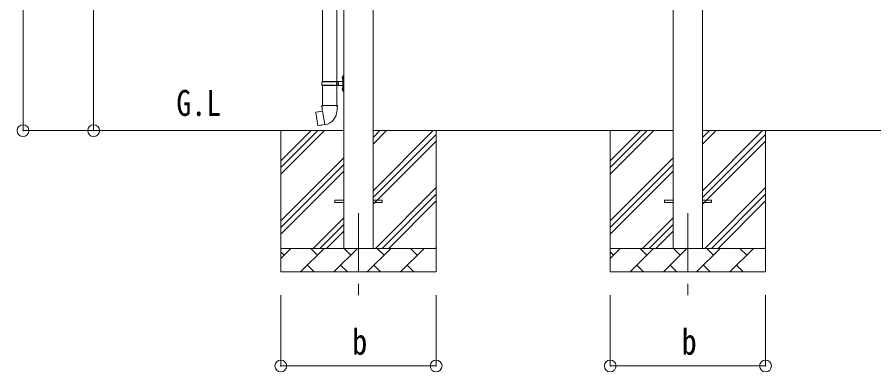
# Model space of a CAD drawing. Units: millimetres, scale not verified. Extents: x -88263 to 14131, y -29850 to 9646.
# Drawn here: x 1540 to 5181, y -1135 to 371 of the extents above; entities that cross this region are included whole.
import ezdxf
from ezdxf.enums import TextEntityAlignment as Align

# ---------------------------------------------------------------- set-up
doc = ezdxf.new("R2010")
doc.units = ezdxf.units.MM
doc.header["$LTSCALE"] = 50
doc.header["$PDMODE"] = 32
doc.header["$PDSIZE"] = 50
doc.linetypes.add('CHAIN1', pattern=[8, 5, -1, 1, -1])
for name, color, linetype, lineweight in [('0-2_建具', 4, 'Continuous', 9), ('0-4_設備', 7, 'Continuous', 9), ('0-6_手摺', 5, 'Continuous', 5), ('0-9_敷地', 7, 'Continuous', 9)]:
    doc.layers.add(name, color=color, linetype=linetype, lineweight=lineweight)
doc.styles.add('ＭＳ ゴシック', font='')
doc.styles.get('ＭＳ ゴシック').set_extended_font_data('MS Gothic')

msp = doc.modelspace()

# ---------------------------------------------------------------- linework, layer by layer
at = {"layer": '0-2_建具'}
for p, q in [((4327.85, 2261.45), (4327.85, -611.05)), ((4452.85, -611.05), (4452.85, 2261.45)), ((2927.85, 2241.45), (2927.85, -611.05)), ((3052.85, -611.05), (3052.85, 2241.45)), ((2890.35, -406.55), (2927.85, -406.55)), ((2890.35, -415.55), (2890.35, -406.55)), ((2890.35, -415.55), (2927.85, -415.55)), ((3052.85, -406.55), (3090.35, -406.55)), ((3052.85, -415.55), (3090.35, -415.55)), ((3090.35, -415.55), (3090.35, -406.55)), ((4290.35, -406.55), (4327.85, -406.55)), ((4290.35, -415.55), (4290.35, -406.55)), ((4290.35, -415.55), (4327.85, -415.55)), ((4452.85, -406.55), (4490.35, -406.55)), ((4452.85, -415.55), (4490.35, -415.55)), ((4490.35, -415.55), (4490.35, -406.55))]:
    msp.add_line(p, q, dxfattribs=at)
at = {"layer": '0-2_建具', "color": 7, "linetype": 'CHAIN1'}
for p, q in [((2990.35, -461.05), (2990.35, -810.05)), ((4390.35, -461.05), (4390.35, -810.05))]:
    msp.add_line(p, q, dxfattribs=at)
at = {"layer": '0-4_設備'}
for p, q in [((2927.85, -111.05), (2164.63, -111.05)), ((2660.35, -111.05), (2660.35, -711.05)), ((2660.35, -296.1), (2845.4, -111.05)), ((2660.35, -267.81), (2817.11, -111.05)), ((2660.35, -239.53), (2788.83, -111.05)), ((4327.85, -111.05), (3052.85, -111.05)), ((3052.85, -366.14), (3307.95, -111.05)), ((3052.85, -168.15), (3109.96, -111.05)), ((3052.85, -139.87), (3081.67, -111.05)), ((3052.85, -394.43), (3320.35, -126.93)), ((3320.35, -111.05), (3320.35, -711.05)), ((4060.35, -111.05), (4060.35, -711.05)), ((4060.35, -296.1), (4245.4, -111.05)), ((4060.35, -267.81), (4217.11, -111.05)), ((4060.35, -239.53), (4188.83, -111.05)), ((5727.85, -111.05), (4452.85, -111.05)), ((4452.85, -366.14), (4707.95, -111.05)), ((4452.85, -168.15), (4509.96, -111.05)), ((4452.85, -139.87), (4481.67, -111.05)), ((4452.85, -394.43), (4720.35, -126.93)), ((4720.35, -111.05), (4720.35, -711.05)), ((3052.85, -422.71), (3320.35, -155.21)), ((4452.85, -422.71), (4720.35, -155.21)), ((2660.35, -494.09), (2927.85, -226.59)), ((2660.35, -522.37), (2927.85, -254.87)), ((4060.35, -494.09), (4327.85, -226.59)), ((4060.35, -522.37), (4327.85, -254.87)), ((2660.35, -550.65), (2927.85, -283.15)), ((4060.35, -550.65), (4327.85, -283.15)), ((3062.51, -611.05), (3320.35, -353.2)), ((4462.51, -611.05), (4720.35, -353.2)), ((3090.79, -611.05), (3320.35, -381.49)), ((4490.79, -611.05), (4720.35, -381.49)), ((3119.07, -611.05), (3320.35, -409.77)), ((4519.07, -611.05), (4720.35, -409.77)), ((2797.95, -611.05), (2927.85, -481.14)), ((2826.23, -611.05), (2927.85, -509.43)), ((4197.95, -611.05), (4327.85, -481.14)), ((4226.23, -611.05), (4327.85, -509.43)), ((2854.52, -611.05), (2927.85, -537.71)), ((4254.52, -611.05), (4327.85, -537.71)), ((2660.35, -611.05), (3320.35, -611.05)), ((2660.35, -653.94), (2703.24, -611.05)), ((2744.66, -711.05), (2844.66, -611.05)), ((2816.11, -639.6), (2787.56, -611.05)), ((2886.08, -711.05), (2986.08, -611.05)), ((2957.53, -639.6), (2928.98, -611.05)), ((3027.51, -711.05), (3127.51, -611.05)), ((3098.95, -639.6), (3070.4, -611.05)), ((3168.93, -711.05), (3268.93, -611.05)), ((3240.37, -639.6), (3211.82, -611.05)), ((3317.06, -611.05), (3320.35, -607.76)), ((4060.35, -611.05), (4720.35, -611.05)), ((4060.35, -653.94), (4103.24, -611.05)), ((4144.66, -711.05), (4244.66, -611.05)), ((4216.11, -639.6), (4187.56, -611.05)), ((4286.08, -711.05), (4386.08, -611.05)), ((4357.53, -639.6), (4328.98, -611.05)), ((4427.51, -711.05), (4527.51, -611.05)), ((4498.95, -639.6), (4470.4, -611.05)), ((4568.93, -711.05), (4668.93, -611.05)), ((4640.37, -639.6), (4611.82, -611.05)), ((4717.06, -611.05), (4720.35, -607.76)), ((2674.69, -639.6), (2660.35, -625.26)), ((4074.69, -639.6), (4060.35, -625.26)), ((2773.22, -682.49), (2801.77, -711.05)), ((2914.64, -682.49), (2943.19, -711.05)), ((3056.06, -682.49), (3084.61, -711.05)), ((3197.48, -682.49), (3226.03, -711.05)), ((4173.22, -682.49), (4201.77, -711.05)), ((4314.64, -682.49), (4343.19, -711.05)), ((4456.06, -682.49), (4484.61, -711.05)), ((4597.48, -682.49), (4626.03, -711.05)), ((3320.35, -711.05), (2660.35, -711.05)), ((4720.35, -711.05), (4060.35, -711.05))]:
    msp.add_line(p, q, dxfattribs=at)
at = {"layer": '0-6_手摺', "color": 6, "lineweight": 9}
for p, q in [((1564.63, 2615.32), (1564.63, -111.05)), ((1864.63, 2243.95), (1864.63, -111.05)), ((1564.63, -111.05), (2164.63, -111.05)), ((1864.63, -111.05), (2164.63, -111.05)), ((2660.35, -1110.05), (2660.35, -810.05)), ((4060.35, -1110.05), (4060.35, -810.05))]:
    msp.add_line(p, q, dxfattribs=at)
for points in [[(2660.35, -1110.05), (3320.35, -1110.05), (3320.35, -810.05)], [(4060.35, -1110.05), (4720.35, -1110.05), (4720.35, -810.05)]]:
    msp.add_lwpolyline(points, dxfattribs=at)
at = {"layer": '0-6_手摺', "color": 6}
for p in [(1564.63, -111.05), (1864.63, -111.05), (2660.35, -1110.05), (3320.35, -1110.05), (4060.35, -1110.05), (4720.35, -1110.05)]:
    msp.add_point(p, dxfattribs=at)
at = {"layer": '0-9_敷地'}
for p, q in [((2837.85, 1029.96), (2837.85, 97.95)), ((2897.85, 1029.96), (2897.85, 97.95)), ((2921.55, 115.1), (2923.59, 114.1)), ((2922.82, 117.1), (2923.45, 117.1)), ((2922.82, 117.1), (2922.82, 108.8)), ((2923.45, 117.1), (2923.45, 108.8)), ((2923.45, 117.1), (2923.85, 116.7)), ((2923.59, 114.1), (2924.2, 112.95)), ((2923.85, 120.95), (2926.85, 122.45)), ((2923.85, 120.95), (2923.85, 88.95)), ((2923.85, 116.7), (2923.85, 109.2)), ((2926.85, 122.45), (2926.85, 88.95)), ((2926.85, 122.45), (2927.85, 122.45)), ((2927.85, 122.45), (2927.85, 88.95)), ((2834.85, 95.95), (2885.18, 95.95)), ((2834.85, 81.95), (2885.18, 81.95)), ((2835.85, 97.95), (2921.85, 97.95)), ((2835.85, 97.95), (2835.85, 95.95)), ((2835.85, 79.95), (2835.85, 81.95)), ((2835.85, 79.95), (2921.85, 79.95)), ((2837.85, 79.95), (2837.85, -4.97)), ((2894.85, 97.95), (2894.85, 93.45)), ((2894.85, 93.45), (2896.85, 93.45)), ((2894.85, 79.95), (2894.85, 84.45)), ((2894.85, 84.45), (2896.85, 84.45)), ((2896.85, 93.45), (2896.85, 88.95)), ((2896.85, 84.45), (2896.85, 88.95)), ((2897.85, 79.95), (2897.85, -4.97)), ((2902.85, 97.95), (2902.85, 88.95)), ((2902.85, 93.45), (2905.85, 93.45)), ((2902.85, 79.95), (2902.85, 88.95)), ((2902.85, 84.45), (2905.85, 84.45)), ((2905.85, 93.45), (2905.85, 88.95)), ((2905.85, 84.45), (2905.85, 88.95)), ((2922.82, 108.8), (2923.45, 108.8)), ((2923.45, 108.8), (2923.85, 109.2)), ((2923.85, 56.95), (2923.85, 88.95)), ((2926.85, 55.45), (2926.85, 88.95)), ((2927.85, 55.45), (2927.85, 88.95)), ((2921.55, 67.1), (2923.59, 66.1)), ((2922.82, 69.1), (2923.45, 69.1)), ((2922.82, 69.1), (2922.82, 60.8)), ((2922.82, 60.8), (2923.45, 60.8)), ((2923.45, 69.1), (2923.45, 60.8)), ((2923.45, 69.1), (2923.85, 68.7)), ((2923.45, 60.8), (2923.85, 61.2)), ((2923.59, 66.1), (2924.2, 64.95)), ((2923.85, 68.7), (2923.85, 61.2)), ((2923.85, 56.95), (2926.85, 55.45)), ((2926.85, 55.45), (2927.85, 55.45)), ((2809.39, -33.42), (2808.58, -34.59)), ((2808.58, -34.59), (2818.2, -89.15)), ((2837.26, -28.17), (2809.39, -33.42)), ((2822.13, -30.82), (2821.92, -31.06)), ((2836, -4.97), (2833.85, -5.75)), ((2833.85, -5.75), (2833.85, -9.37)), ((2833.85, -9.37), (2836.09, -10.19)), ((2836, -4.97), (2867.85, -4.97)), ((2836, -4.97), (2836.09, -10.19)), ((2836.09, -10.19), (2836.35, -24.97)), ((2836.35, -24.97), (2837.7, -26.97)), ((2847.61, -85.47), (2837.48, -28)), ((2837.5, -27.17), (2837.5, -27.88)), ((2837.7, -26.97), (2837.67, -26.98)), ((2899.7, -4.97), (2867.85, -4.97)), ((2898.04, -26.91), (2897.96, -29.08)), ((2899.35, -24.97), (2898.04, -26.91)), ((2901.85, -9.37), (2899.61, -10.19)), ((2899.7, -4.97), (2901.85, -5.75)), ((2901.85, -5.75), (2901.85, -9.37)), ((2832.22, -88.06), (2831.94, -87.91)), ((2847.92, -86.23), (2847.67, -85.57))]:
    msp.add_line(p, q, dxfattribs=at)
for points in [[(2921.55, 110.81), (2923.59, 111.8), (2924.2, 112.95)], [(2921.55, 62.81), (2923.59, 63.8), (2924.2, 64.95)], [(2824.38, -30.6), (2824.1, -30.45), (2822.13, -30.82)], [(2899.7, -4.97), (2899.61, -10.19), (2899.35, -24.97)], [(2847.34, -85.38), (2819.36, -89.98), (2818.2, -89.15)], [(2834.41, -87.5), (2834.2, -87.74), (2832.22, -88.06)]]:
    msp.add_lwpolyline(points, dxfattribs=at)
for centre, radius, start, end in [((2927.15, 112.95), 6, 136.21765, 223.78235), ((2883.6, 88.95), 49.25, 171.82876, 180.00002), ((2883.6, 88.95), 49.25, 180.00002, 188.17127), ((2885.18, 97.95), 2, 270, 359.99998), ((2885.18, 79.95), 2, 0.00005, 90.00004), ((2921.85, 99.95), 2, 270, 359.99998), ((2921.85, 77.95), 2, 0.00005, 90.00004), ((2927.15, 64.95), 6, 136.21765, 223.78235), ((2837.2, -27.88), 0.3, 280.66842, 0), ((2837.7, -27.17), 0.2, 100, 180), ((2837.7, -26.97), 60.3, 279.96938, 358), ((2847.39, -85.67), 0.3, 20, 99.33158), ((2848.1, -86.16), 0.2, 200, 279.96938)]:
    msp.add_arc(centre, radius, start, end, dxfattribs=at)

# ---------------------------------------------------------------- texts
at = {"layer": '0-4_設備', "style": 'ＭＳ ゴシック', "width": 0.85}
msp.add_text('G.L', height=110, dxfattribs=at).set_placement((2216.2, -81.59), align=Align.BOTTOM_LEFT)
at = {"layer": '0-6_手摺', "color": 7, "style": 'ＭＳ ゴシック', "width": 0.85}
for p in [(2964.1, -1095.05), (4364.1, -1095.05)]:
    msp.add_text('b', height=110, dxfattribs=at).set_placement(p, align=Align.BOTTOM_LEFT)

doc.saveas('drawing.dxf')
